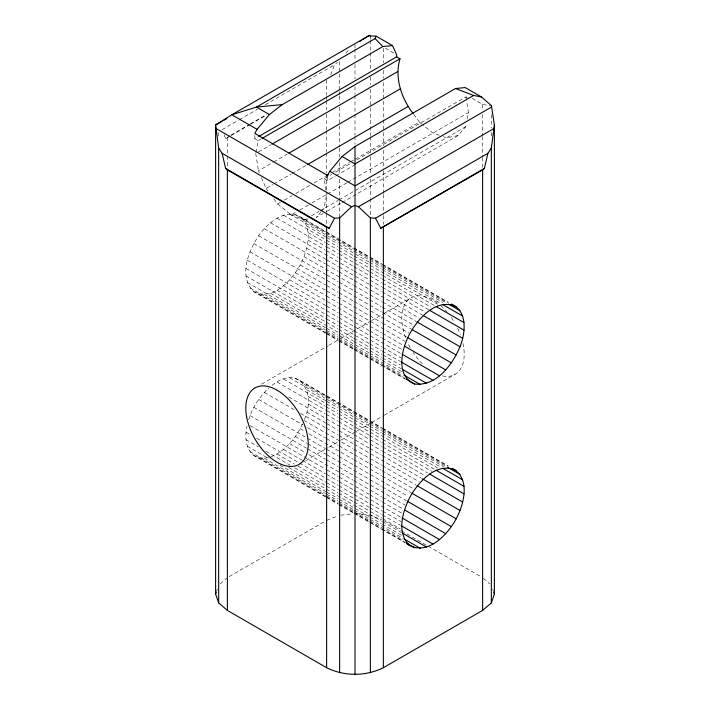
<?xml version="1.0" encoding="UTF-8"?>
<svg xmlns="http://www.w3.org/2000/svg" width="710" height="710" viewBox="0 0 710 710"><rect width="100%" height="100%" fill="white"/><g stroke="black" fill="none" stroke-linecap="round" stroke-linejoin="round"><path stroke-width="0.53" stroke-dasharray="3.55 2.66" d="M325.597 333.176L253.816 291.739C238.232 276.456 248.34 251.18 258.662 235.693C267.572 223.41 284.177 208.128 300.188 216.754L352.826 247.142M325.597 496.929L253.816 455.492C245.154 448.534 244.835 436.064 246.991 426.036M253.816 291.739C273.243 301.191 291.588 280.379 300.188 264.963C307.43 250.692 313.855 229.241 300.188 216.754M304.35 419.361C316.74 393.278 299.389 362.561 271.327 385.938M255.937 152.464L258.2 140.633L261.076 138.974M342.122 202.492L458.065 135.557L465.751 126.708L466.372 123.451M467.207 119.111L468.449 112.606L466.639 101.051M248.66 419.787C252.396 407.646 259.487 396.464 268.966 387.98M216.639 591.075L217.313 589.105M330.762 74.816L334.481 64.77L337.436 62.338M270.519 456.983C285.571 451.152 296.389 437.626 302.744 423.178M345.956 53.144L349.453 49.052M321.142 211.802L316.252 217.429L322.961 213.559M321.843 210.994L323.938 208.58L326.635 194.478L309.391 204.436M224.058 134.66L225.611 138.681L230.235 135.512M220.26 583.806L226.579 578.339M222.123 129.637L238.453 120.212M239.412 119.653L257.659 109.118M265.345 104.689L334.481 64.77M231.185 134.962L249.325 124.49M250.275 123.939L266.507 114.567M225.611 138.681L249.609 124.827M250.568 124.277L265.922 115.41M254.846 135.539L254.846 138.698L257.721 137.039M258.609 151.878L271.06 144.689M259.283 172.734L258.431 170.764L272.8 162.466M273.758 161.915L287.177 154.168M261.422 177.651L266.117 188.478L272.826 184.609M273.785 184.059L291.029 174.101M291.988 173.542L306.356 165.244M273.785 198.827L277.619 204.001L280.494 202.341M284.328 200.122L291.988 195.703M295.821 193.484L310.199 185.186M314.033 182.976L325.526 176.337M332.236 172.468L349.48 162.51M350.438 161.951L354.272 159.741M355.231 159.191L419.433 122.12L421.971 124.179M325.979 190.271L324.168 178.725L331.836 174.296M335.67 172.086L350.997 163.229M356.748 159.91L465.982 96.853L468.493 98.299M324.168 178.725L327.523 180.659L335.191 176.231M336.149 175.681L354.352 165.173M277.619 204.001L291.189 214.944L295.972 212.184M299.806 209.965L308.433 204.986M327.594 193.928L346.764 182.86M347.714 182.31L468.449 112.606M291.189 214.944L304.75 219.665L307.625 218.005M311.459 215.787L319.127 211.367M320.086 210.808L338.288 200.3M339.247 199.75L465.751 126.708M326.795 211.34L341.164 203.042M261.644 384.11L327.674 345.983M328.632 345.433L340.117 338.803M341.075 338.244L370.744 321.115M371.703 320.565L383.178 313.935M384.137 313.385L410.939 297.916M305.761 460.524L327.772 447.824M328.73 447.264L340.214 440.635M341.173 440.085L370.842 422.956M371.8 422.406L383.285 415.776M384.234 415.217L455.057 374.33M229.277 576.555L325.686 520.891M326.635 520.341L337.649 516.099M253.816 455.492L258.662 457.728L264.315 458.234L268.451 457.4M458.065 135.557L446.563 137.784L443.43 136.702M304.75 219.665L308.93 218.849M340.747 515.194L352.808 513.809M356.101 513.685L370.354 515.327L381.359 519.569M472.185 98.379L482.631 104.414L490.237 105.719M439.259 135.246L432.993 133.072L422.823 124.862M385.264 48.2L393.81 53.135M254.846 138.698L258.2 140.633M353.784 247.701L369.094 256.541M370.052 257.091L381.536 263.721M382.495 264.271L448.525 302.398M295.342 214.518L325.97 232.197M326.919 232.747L352.764 247.666M353.722 248.216L369.031 257.055M369.99 257.615L381.474 264.244M382.433 264.794L447.504 302.362M304.022 220.632L352.826 248.811M353.784 249.37L369.102 258.209M370.052 258.76L381.536 265.389M382.495 265.939L445.658 302.407M289.689 214.012L352.852 250.479M353.811 251.029L369.129 259.869M370.079 260.419L381.563 267.049M382.521 267.608L442.818 302.416M306.676 225.984L325.819 237.033M326.769 237.584L338.253 244.213M339.211 244.773L368.88 261.901M369.839 262.452L381.323 269.081M382.282 269.631L440.653 303.339M283.494 215.263L325.597 239.572M326.556 240.131L338.04 246.761M338.998 247.311L353.349 255.6M354.308 256.15L437.573 304.217M308.033 232.569L325.26 242.509M326.218 243.068L337.703 249.698M338.652 250.248L353.012 258.538M353.97 259.088L369.28 267.927M370.238 268.486L381.723 275.116M382.681 275.666L435.31 306.054M277.007 218.218L325.81 246.397M326.769 246.956L338.253 253.585M339.211 254.136L368.88 271.264M369.83 271.815L381.314 278.444M382.273 279.003L431.085 307.181M308.033 240.095L325.26 250.044M326.218 250.595L337.703 257.224M338.652 257.783L353.012 266.064M353.97 266.623L369.28 275.462M370.238 276.012L381.723 282.642M382.681 283.192L428.618 309.72M270.519 222.754L352.817 270.27M353.775 270.821L369.094 279.669M370.043 280.219L381.527 286.849M382.486 287.399L425.556 312.267M306.676 248.252L325.819 259.301M326.769 259.851L338.253 266.481M339.211 267.031L368.88 284.16M369.839 284.719L381.323 291.348M382.282 291.899L422.477 315.107M264.315 228.664L325.562 264.022M326.52 264.573L338.004 271.211M338.963 271.761L353.314 280.051M354.272 280.601L419.353 318.169M304.022 256.665L352.826 284.843M353.784 285.393L369.102 294.233M370.052 294.783L381.536 301.413M382.495 301.972L415.989 321.31M258.662 235.693L325.659 274.362M326.609 274.921L338.093 281.55M339.052 282.101L353.411 290.39M354.37 290.94L368.721 299.23M369.679 299.78L381.163 306.409M382.122 306.969L412.741 324.647M300.188 264.963L352.826 295.36M353.784 295.91L369.094 304.75M370.052 305.3L381.536 311.93M382.495 312.489L411.205 329.058M253.816 243.53L325.597 284.967M326.556 285.518L338.04 292.147M338.989 292.706L353.349 300.987M354.308 301.546L408.853 333.034M295.342 272.809L325.97 290.488M326.919 291.038L352.764 305.957M353.722 306.507L369.031 315.346M369.99 315.906L381.474 322.535M382.433 323.086L406.36 336.895M249.982 251.837L325.588 295.484M326.547 296.034L338.031 302.664M338.989 303.214L353.34 311.504M354.299 312.063L405.019 341.341M289.689 279.829L352.852 316.296M353.811 316.855L369.129 325.695M370.079 326.245L381.563 332.875M382.521 333.425L402.623 345.033M247.328 260.242L325.81 305.548M326.76 306.108L338.244 312.737M339.202 313.287L368.872 330.416M369.83 330.966L381.314 337.596M382.273 338.155L402.366 349.755M283.494 285.739L325.597 310.048M326.556 310.607L338.04 317.237M338.998 317.787L353.349 326.076M354.308 326.627L401.203 353.704M245.98 268.398L325.411 314.255M326.369 314.805L337.845 321.435M338.803 321.994L353.163 330.274M354.121 330.833L369.431 339.673M370.389 340.223L381.873 346.853M382.832 347.403L401.008 357.902M277.007 290.275L325.81 318.453M326.769 319.003L338.253 325.633M339.211 326.183L368.88 343.312M369.83 343.871L381.314 350.5M382.273 351.051L400.458 361.55M245.98 275.924L325.411 321.79M326.369 322.34L337.845 328.97M338.803 329.52L353.163 337.809M354.121 338.359L369.431 347.199M370.389 347.758L381.873 354.388M382.832 354.938L400.058 364.887M270.519 293.23L352.817 340.747M353.775 341.297L369.094 350.136M370.043 350.696L381.527 357.325M382.486 357.875L401.629 368.925M247.328 282.509L325.81 327.816M326.76 328.366L338.244 335.005M339.202 335.555L368.872 352.684M369.83 353.234L381.314 359.863M382.273 360.414L401.407 371.463M264.315 294.481L325.562 329.848M326.52 330.398L338.004 337.028M338.963 337.578L353.314 345.868M354.272 346.418L402.126 374.046M249.982 287.861L325.588 331.508M326.547 332.058L338.031 338.688M338.989 339.247L353.34 347.536M354.299 348.086L403.102 376.264M258.662 293.976L325.659 332.653M326.609 333.212L338.093 339.841M339.052 340.392L353.411 348.681M354.37 349.231L368.721 357.52M369.679 358.071L381.163 364.7M382.122 365.26L405.09 378.519M326.556 333.727L338.04 340.365M338.989 340.915L353.349 349.205M354.308 349.755L405.028 379.042M300.188 380.507L352.826 410.895M353.784 411.445L369.094 420.284M370.052 420.844L381.536 427.473M382.495 428.023L448.525 466.15M295.342 378.261L325.97 395.949M326.919 396.499L352.764 411.418M353.722 411.969L369.031 420.808M369.99 421.358L381.474 427.997M382.433 428.547L447.504 466.115M304.022 384.385L352.826 412.563M353.784 413.122L369.102 421.962M370.052 422.512L381.536 429.142M382.495 429.692L446.617 466.71M289.689 377.764L352.852 414.232M353.811 414.782L369.129 423.621M370.079 424.172L381.563 430.801M382.521 431.361L443.768 466.718M306.676 389.737L325.819 400.786M326.769 401.336L338.253 407.966M339.211 408.525L368.88 425.645M369.839 426.204L381.323 432.834M382.282 433.384L440.653 467.091M283.494 379.016L325.597 403.324M326.556 403.883L338.04 410.513M338.998 411.063L353.349 419.353M354.308 419.903L437.573 467.97M308.033 396.322L325.26 406.262M326.218 406.821L337.703 413.451M338.652 414.001L353.012 422.29M353.97 422.84L369.28 431.68M370.238 432.23L381.723 438.86M382.681 439.419L434.36 469.257M277.007 381.971L325.81 410.149M326.769 410.708L338.253 417.338M339.211 417.888L368.88 435.017M369.83 435.567L381.314 442.197M382.273 442.747L432.044 471.484M308.033 403.848L325.26 413.797M326.218 414.347L337.703 420.977M338.652 421.527L353.012 429.816M353.97 430.375L369.28 439.215M370.238 439.765L381.723 446.395M382.681 446.945L427.66 472.913M288.704 397.005L352.817 434.023M353.775 434.573L369.094 443.413M370.043 443.972L381.527 450.601M382.486 451.152L425.556 476.019M306.676 412.004L325.819 423.053M326.769 423.604L338.253 430.233M339.211 430.784L368.88 447.912M369.839 448.463L381.323 455.101M382.282 455.651L421.518 478.3M264.315 392.417L295.892 410.646M300.676 413.406L325.562 427.775M326.52 428.325L338.004 434.955M338.963 435.514L353.314 443.803M354.272 444.353L419.353 481.921M304.022 420.409L352.826 448.587M353.784 449.146L369.102 457.985M370.052 458.536L381.536 465.165M382.495 465.716L415.989 485.054M258.662 399.437L302.691 424.855M307.474 427.615L325.659 438.114M326.609 438.673L338.093 445.303M339.052 445.853L353.411 454.143M354.37 454.693L368.721 462.982M369.679 463.532L381.163 470.162M382.122 470.712L413.699 488.95M300.188 428.716L304.013 430.926M308.806 433.695L352.826 459.104M353.784 459.663L369.094 468.502M370.052 469.053L381.536 475.682M382.495 476.233L411.205 492.811M253.816 407.283L306.454 437.671M307.412 438.221L325.597 448.72M326.556 449.27L338.04 455.9M338.989 456.45L353.349 464.739M354.308 465.29L407.895 496.237M295.342 436.552L306.827 443.182M307.785 443.741L325.97 454.24M326.919 454.791L352.764 469.709M353.722 470.26L369.031 479.099M369.99 479.649L381.474 486.279M382.433 486.838L406.36 500.648M249.982 415.581L306.445 448.188M307.403 448.738L325.588 459.237M326.547 459.787L338.031 466.417M338.989 466.967L353.34 475.256M354.299 475.806L405.019 505.094M289.689 443.581L305.007 452.421M308.832 454.631L352.852 480.049M353.811 480.599L369.129 489.438M370.079 489.998L381.563 496.627M382.521 497.178L403.582 509.336M250.204 425.654L325.81 469.301M326.76 469.86L338.244 476.49M339.202 477.04L368.872 494.169M369.83 494.719L381.314 501.349M382.273 501.899L402.366 513.508M283.494 449.492L301.67 459.991M302.629 460.541L325.597 473.801M326.556 474.351L338.04 480.99M338.998 481.54L353.349 489.829M354.308 490.379L401.203 517.448M245.98 432.15L250.763 434.911M256.505 438.221L298.608 462.538M299.567 463.089L325.411 478.007M326.369 478.558L337.845 485.187M338.803 485.738L353.163 494.027M354.121 494.586L369.431 503.425M370.389 503.976L381.873 510.605M382.832 511.156L401.008 521.655M277.007 454.027L294.233 463.967M298.058 466.177L325.81 482.205M326.769 482.756L338.253 489.385M339.211 489.935L368.88 507.064M369.83 507.615L381.314 514.253M382.273 514.803L400.458 525.302M245.98 439.676L258.413 446.856M266.072 451.285L289.999 465.094M294.783 467.854L325.411 485.534M326.369 486.093L337.845 492.722M338.803 493.272L353.163 501.562M354.121 502.112L369.431 510.952M370.389 511.511L381.873 518.14M382.832 518.691L400.058 528.63M384.314 520.891L400.546 530.264M401.496 530.814L427.269 545.697M428.228 546.247L480.723 576.555M288.704 467.482L352.817 504.499M353.775 505.05L369.094 513.889M370.043 514.448L381.527 521.078M382.486 521.628L401.629 532.678M247.328 446.262L269.347 458.971M279.873 465.05L325.81 491.568M326.76 492.119L338.244 498.748M339.202 499.308L368.872 516.436M369.83 516.986L381.314 523.616M382.273 524.166L402.366 535.775M264.315 458.234L325.562 493.601M326.52 494.151L338.004 500.781M338.963 501.331L353.314 509.62M354.272 510.171L403.085 538.349M249.982 451.613L325.588 495.26M326.547 495.811L338.031 502.44M338.989 502.999L353.34 511.28M354.299 511.839L403.102 540.017M258.662 457.728L325.659 496.405M326.609 496.964L338.093 503.594M339.052 504.144L353.411 512.434M354.37 512.984L368.721 521.273M369.679 521.823L381.163 528.453M382.122 529.003L405.09 542.271M326.556 497.479L338.04 504.109M338.989 504.668L353.349 512.948M354.308 513.508L405.028 542.786M483.421 578.339L489.74 583.806M413.681 114.363L419.433 122.12M266.117 188.478L268.034 191.07M492.687 589.105L493.361 591.075M465.982 96.853L466.479 100.004M255.733 153.537L258.431 170.764M491.329 114.763L491.329 128.048M491.329 132.468L491.329 138.006M482.631 104.414L482.631 109.952M482.631 114.39L482.631 135.45M482.631 136.551L482.631 156.502M482.631 157.611L482.631 167.587M383.364 48.209L383.364 62.622M383.364 70.379L383.364 78.136M383.364 82.564L383.364 131.332M383.364 132.442L383.364 145.736M383.364 150.174L383.364 170.125M383.364 171.234L383.364 193.395M383.364 194.504L383.364 214.455M383.364 215.565L383.364 224.431M370.354 37.169L370.354 39.387M370.354 40.488L370.354 51.564M370.354 52.664L370.354 70.379M370.354 77.017L370.354 84.765M370.354 89.194L370.354 135.681M370.354 136.781L370.354 152.277M370.354 156.706L370.354 174.42M370.354 178.849L370.354 197.664M370.354 198.764L370.354 216.479M355 44.473L355 47.801M355 48.91L355 59.995M355 64.432L355 78.846M355 86.611L355 94.377M355 95.486L355 113.227M355 114.337L355 135.406M355 136.515L355 144.281M339.646 61.628L339.646 72.722M339.646 73.831L339.646 90.472M339.646 91.572L339.646 94.9M339.646 96.01L339.646 102.666M339.646 107.103L339.646 124.853M339.646 125.963L339.646 147.041M339.646 148.15L339.646 157.025M339.646 162.572L339.646 174.775M339.646 179.213L339.646 200.291M339.646 201.391L339.646 216.923M327.523 176.444L327.523 180.659M326.635 79.848L326.635 95.344M326.635 96.454L326.635 99.773M326.635 100.882L326.635 109.73M326.635 114.159L326.635 129.655M326.635 130.764L326.635 151.789M326.635 152.898L326.635 172.823M326.635 173.923L326.635 190.529M326.635 191.638L326.635 212.663M326.635 213.772L326.635 224.839M227.369 137.163L227.369 154.869M227.369 155.978L227.369 168.155M218.671 132.584L218.671 137.021M462.955 343.365A44.118 25.471 60 0 1 441.7 375.741M422.432 363.919A44.118 25.471 60 0 1 413.113 352.4M410.256 347.651A44.118 25.471 60 0 1 407.753 342.726M405.658 337.694A44.118 25.471 60 0 1 407.469 300.667A44.118 25.471 60 0 1 437.875 303.356M440.759 305.708A44.118 25.471 60 0 1 447.158 312.205M451.338 317.565A44.118 25.471 60 0 1 454.356 322.189M457.648 328.277A44.118 25.471 60 0 1 460.337 334.552"/><path stroke-width="1.06" d="M392.506 45.6L376.158 36.166L368.525 35.855L231.833 114.771L215.618 124.942L215.618 594.03L218.671 602.897L227.369 610.405L326.635 667.719C344.27 676.479 365.73 676.479 383.364 667.719L482.631 610.405L491.329 602.897L491.329 148.088L494.382 124.942L491.418 105.666L481.522 96.995L465.183 87.561L455.509 88.519L355 146.544L342.069 156.502L329.76 171.305L327.523 175.397L254.846 133.436L257.073 129.344L269.392 114.541L282.323 104.583L382.832 46.558L392.506 45.6L396.659 54.776L396.659 56.827L258.68 136.489M456.184 306.818C436.756 297.366 418.421 318.178 409.812 333.585C401.798 348.335 394.875 375.679 414.658 384.039C436.641 386.417 452.359 364.727 460.018 346.72C465.538 332.963 467.854 311.193 451.4 304.058M406.936 543.895C426.444 557.119 447.504 535.163 456.184 518.779C464.118 503.94 470.783 478.158 452.35 468.36M413.042 113.502C401.469 98.291 394.298 77.647 400.014 58.761L396.659 56.827M222.061 121.357L215.618 124.942L218.671 148.088L222.123 153.324L334.481 218.192L339.646 217.934L351.556 206.743L355 205.412L358.443 206.743L370.354 217.934L375.519 218.192L380.729 228.238L482.631 169.912L484.389 168.394L487.877 153.324L491.329 148.088M215.618 594.03L216.301 592.06M491.329 602.897L494.382 594.03L494.382 124.942M491.418 105.666L491.693 106.97L355 185.887L355 674.5M257.073 129.344L231.833 114.771L256.47 107.077L375.111 38.571L376.158 36.166M222.123 153.324L225.611 168.394L227.369 169.912L326.635 227.227L329.271 228.238L334.481 218.192M359.508 41.597L361.31 40.452M363.112 39.298L368.525 35.855M223.978 120.247L226.854 118.588M262.034 138.423L400.014 58.761M272.019 144.139L397.547 71.666M289.094 153.058L400.245 88.892M307.315 164.693L407.93 106.606M326.485 175.787L328.402 174.678M481.522 96.995L473.65 95.459L355 163.966L342.069 156.502M358.443 206.743L493.69 128.661M375.519 218.192L487.877 153.324M380.729 228.238L484.389 168.394M282.323 104.583L256.47 107.077L269.392 114.541M455.509 88.519L473.65 95.459M456.184 470.57C436.756 461.118 418.421 481.93 409.812 497.337C402.57 511.617 396.144 533.068 409.812 545.555M329.76 171.305L355 185.887L355 146.544M216.31 128.661L351.556 206.743M225.611 168.394L329.271 228.238M448.534 304.066L460.018 310.696M442.57 304.439L462.672 316.048M436.268 306.605L464.021 322.633M429.568 310.27L464.021 330.159M423.426 315.657L462.672 338.315M416.947 321.861L460.018 346.72M412.155 329.609L456.184 355.027M407.309 337.454L451.338 362.863M404.531 346.134L445.685 369.892M402.162 354.255L439.481 375.803M401.416 362.1L432.993 380.338M402.588 369.475L426.506 383.293M404.034 375.155L420.311 384.545M406.049 379.069L414.658 384.039M447.575 467.269L460.018 474.449M442.57 468.192L462.672 479.8M436.268 470.357L464.021 486.385M429.568 474.023L464.021 493.911M422.477 478.859L462.672 502.059M416.947 485.613L460.018 510.472M412.155 493.361L456.184 518.779M407.309 501.198L451.338 526.616M404.531 509.886L445.685 533.645M402.162 518.007L439.481 539.556M401.416 525.853L432.993 544.082M402.588 533.228L426.506 547.046M404.034 538.908L420.311 548.297M406.049 542.822L414.658 547.792M375.111 38.571L382.832 46.558M369.892 35.5L370.354 36.068M493.698 592.06L494.382 594.03M482.631 169.912L482.631 610.405M383.364 227.227L383.364 667.719M370.354 217.934L370.354 672.734M339.646 217.934L339.646 672.734M326.635 227.227L326.635 667.719M227.369 169.912L227.369 610.405M218.671 148.088L218.671 602.897M246.627 416.877A44.118 25.471 60 0 0 298.36 464.775A44.118 25.471 60 0 0 286.023 396.899A44.118 25.471 60 0 0 246.627 416.877"/></g></svg>
